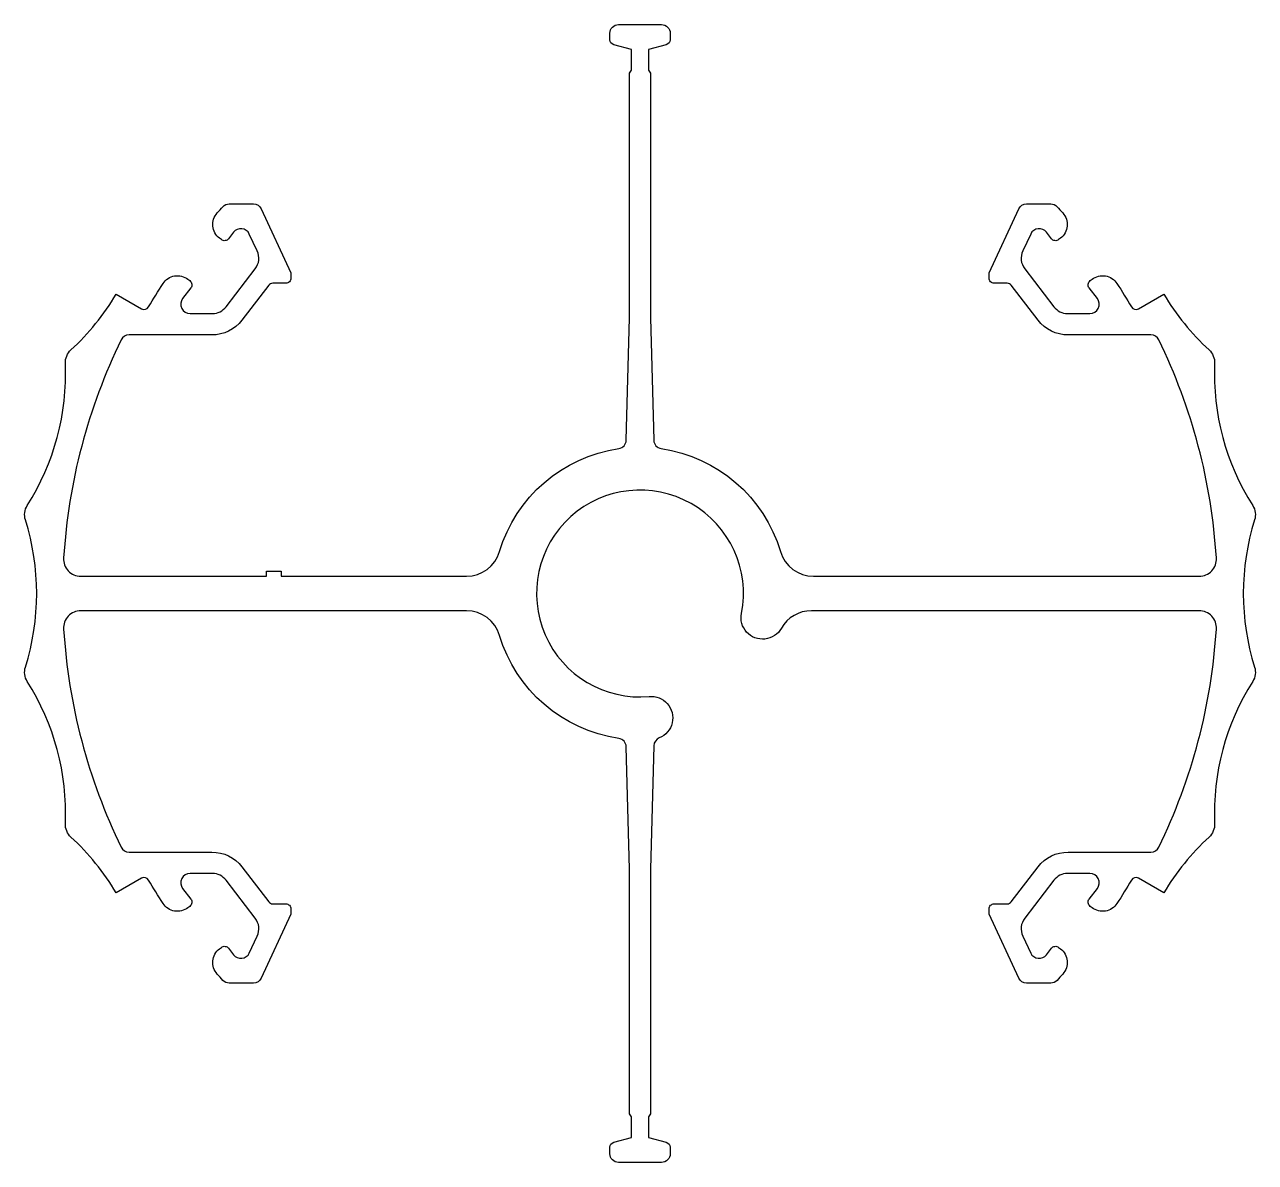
# Model space of a CAD drawing. Extents: x 934.8 to 1006.2, y -43.5 to 22.5.
import ezdxf

# ---------------------------------------------------------------- set-up
doc = ezdxf.new("R2010")
doc.units = 0
doc.header["$LTSCALE"] = 15
doc.layers.get('0').update_dxf_attribs({"linetype": 'CONTINUOUS'})

msp = doc.modelspace()

# ---------------------------------------------------------------- linework, layer by layer
at = {"ltscale": 0.05}
msp.add_lwpolyline([(969.728, -1.638), (969.93, 5.47), (969.93, 19.657), (970.03, 19.83), (970.03, 21.03), (969.002, 21.306, -0.339454), (968.78, 21.596), (968.78, 21.97, -0.414214), (969.28, 22.47), (971.78, 22.47, -0.414214), (972.28, 21.97), (972.28, 21.596, -0.339454), (972.057, 21.306), (971.03, 21.03), (971.03, 19.83), (971.13, 19.657), (971.13, 5.47), (971.331, -1.638, 0.364305), (971.758, -2.119, -0.291886), (978.675, -8.101, 0.331679), (980.592, -9.53), (1002.968, -9.53, 0.432366), (1003.966, -8.468, 0.098655), (1000.622, 4.19, 0.286437), (1000.173, 4.47), (995.367, 4.47, -0.233167), (993.621, 5.331), (992.07, 7.353, 0.233167), (991.832, 7.47), (991.08, 7.47, -0.414214), (990.78, 7.77), (990.78, 8.081), (992.505, 11.782, -0.291473), (992.958, 12.07), (994.359, 12.07, -0.208712), (994.726, 11.91, -0.003765), (995.061, 11.544, -0.437309), (994.926, 10.081), (994.817, 9.998, -0.414214), (994.397, 10.053), (994.112, 10.425, 0.562896), (993.194, 10.324), (992.735, 9.341, 0.279675), (992.848, 8.31), (994.542, 6.102, 0.233167), (995.336, 5.71), (996.634, 5.71, 0.62184), (997.063, 6.579), (996.588, 7.197, -0.414214), (996.644, 7.618), (996.752, 7.701, -0.437309), (998.2, 7.453, -0.012048), (999.034, 6.099, 0.412895), (999.443, 5.99), (1000.916, 6.841, 0.07356), (1003.542, 3.601, -0.221068), (1003.864, 2.822, 0.153303), (1006.074, -5.425, -0.221068), (1006.184, -6.261, 0.153303), (1006.184, -14.798, -0.221068), (1006.074, -15.634, 0.153303), (1003.864, -23.881, -0.221068), (1003.542, -24.66, 0.07356), (1000.916, -27.9), (999.443, -27.049, 0.412895), (999.034, -27.158, -0.012048), (998.2, -28.512, -0.437309), (996.752, -28.76), (996.644, -28.677, -0.414214), (996.588, -28.256), (997.063, -27.638, 0.62184), (996.634, -26.77), (995.336, -26.77, 0.233167), (994.542, -27.161), (992.848, -29.369, 0.279675), (992.735, -30.4), (993.194, -31.384, 0.562896), (994.112, -31.484), (994.397, -31.112, -0.414214), (994.817, -31.057), (994.926, -31.14, -0.437309), (995.061, -32.603, -0.003765), (994.726, -32.97, -0.208712), (994.359, -33.13), (992.958, -33.13, -0.291473), (992.505, -32.841), (990.78, -29.14), (990.78, -28.83, -0.414214), (991.08, -28.53), (991.832, -28.53, 0.233167), (992.07, -28.412), (993.621, -26.39, -0.233167), (995.367, -25.53), (1000.173, -25.53, 0.286437), (1000.622, -25.249, 0.098655), (1003.966, -12.591, 0.432366), (1002.968, -11.53), (980.472, -11.53, 0.270279), (978.731, -12.545, -0.512265), (976.714, -12.765, -0.236068), (976.417, -11.688, 3), (971.066, -16.506, -0.236068), (972.107, -16.914), (972.107, -16.914, -0.520907), (971.645, -18.91, 0.298328), (971.332, -19.36), (971.13, -26.53), (971.13, -40.716), (971.03, -40.89), (971.03, -42.09), (972.057, -42.365, -0.339454), (972.28, -42.655), (972.28, -43.03, -0.414214), (971.78, -43.53), (969.28, -43.53, -0.414214), (968.78, -43.03), (968.78, -42.655, -0.339454), (969.002, -42.365), (970.03, -42.09), (970.03, -40.89), (969.93, -40.716), (969.93, -26.53), (969.728, -19.421, 0.364305), (969.301, -18.94, -0.291886), (962.384, -12.958, 0.331679), (960.467, -11.53), (938.091, -11.53, 0.432366), (937.093, -12.591, 0.098655), (940.437, -25.249, 0.286437), (940.886, -25.53), (945.693, -25.53, -0.233167), (947.438, -26.39), (948.99, -28.412, 0.233167), (949.228, -28.53), (949.98, -28.53, -0.414214), (950.28, -28.83), (950.28, -29.14), (948.554, -32.841, -0.291473), (948.101, -33.13), (946.7, -33.13, -0.208712), (946.334, -32.97, -0.003765), (945.998, -32.603, -0.437309), (946.133, -31.14), (946.242, -31.057, -0.414214), (946.662, -31.112), (946.948, -31.484, 0.562896), (947.865, -31.384), (948.324, -30.4, 0.279675), (948.211, -29.369), (946.517, -27.161, 0.233167), (945.723, -26.77), (944.425, -26.77, 0.62184), (943.997, -27.638), (944.471, -28.256, -0.414214), (944.415, -28.677), (944.307, -28.76, -0.437309), (942.86, -28.512, -0.012048), (942.025, -27.158, 0.412895), (941.616, -27.049), (940.143, -27.9, 0.07356), (937.518, -24.66, -0.221068), (937.195, -23.881, 0.153303), (934.985, -15.634, -0.221068), (934.875, -14.798, 0.153303), (934.875, -6.261, -0.221068), (934.985, -5.425, 0.153303), (937.195, 2.822, -0.221068), (937.518, 3.601, 0.07356), (940.143, 6.841), (941.616, 5.99, 0.412895), (942.025, 6.099, -0.012048), (942.86, 7.453, -0.437309), (944.307, 7.701), (944.415, 7.618, -0.414214), (944.471, 7.197), (943.997, 6.579, 0.62184), (944.425, 5.71), (945.723, 5.71, 0.233167), (946.517, 6.102), (948.211, 8.31, 0.279675), (948.324, 9.341), (947.865, 10.324, 0.562896), (946.948, 10.425), (946.662, 10.053, -0.414214), (946.242, 9.998), (946.133, 10.081, -0.437309), (945.998, 11.544, -0.003765), (946.334, 11.91, -0.208712), (946.7, 12.07), (948.101, 12.07, -0.291473), (948.554, 11.782), (950.28, 8.081), (950.28, 7.77, -0.414214), (949.98, 7.47), (949.228, 7.47, 0.233167), (948.99, 7.353), (947.438, 5.331, -0.233167), (945.693, 4.47), (940.886, 4.47, 0.286437), (940.437, 4.19, 0.098655), (937.093, -8.468, 0.432366), (938.091, -9.53), (948.854, -9.53), (948.854, -9.23), (949.704, -9.23), (949.704, -9.53), (960.467, -9.53, 0.331679), (962.384, -8.101, -0.291886), (969.301, -2.119, 0.364305)], format="xyb", close=True, dxfattribs=at)

doc.saveas('drawing.dxf')
